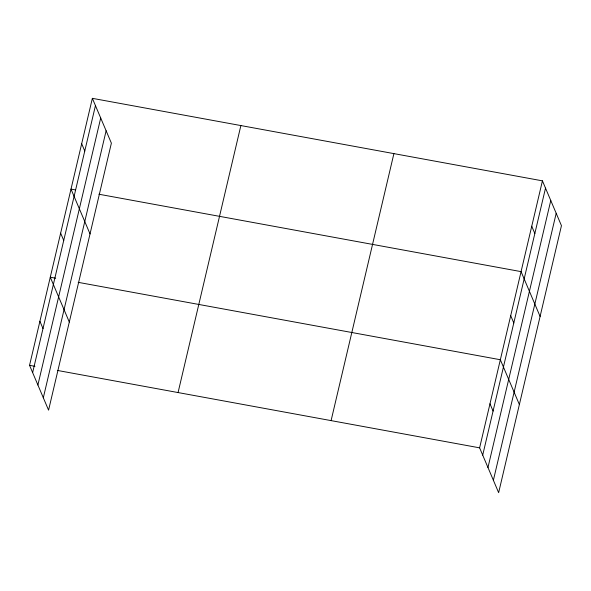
<?xml version="1.0" encoding="UTF-8"?>
<svg xmlns="http://www.w3.org/2000/svg" width="591" height="591" viewBox="0 0 591 591"><rect width="100%" height="100%" fill="white"/><g stroke="black" fill="none" stroke-linecap="round" stroke-linejoin="round"><path stroke-width="0.89" d="M92.359 98.335L111.381 143.155L48.573 410.154L29.55 365.327L92.359 98.335L542.427 180.846L561.45 225.673L498.641 492.665L479.619 447.845L542.427 180.846M32.638 372.611L95.447 105.619M37.898 385L100.706 118.008M43.32 397.765L106.121 130.766M178.068 392.557L240.877 125.565M331.093 420.615L393.902 153.616M482.707 455.129L545.515 188.13M487.967 467.511L550.775 200.519M493.382 480.276L556.19 213.285M75.5 189.94L71.001 189.113L90.031 233.933M98.904 194.225L521.07 271.624L540.093 316.451M55.68 278.213L50.279 277.223L69.302 322.043M78.182 282.335L500.341 359.734L519.371 404.554M29.55 365.327L34.95 366.317M57.453 370.446L479.619 447.845M531.745 226.235L534.84 233.519M510.705 315.683L513.801 322.959M489.983 403.786L493.071 411.07M81.676 143.724L84.772 151.008M60.637 233.164L63.732 240.448M39.915 321.275L43.003 328.559"/></g></svg>
